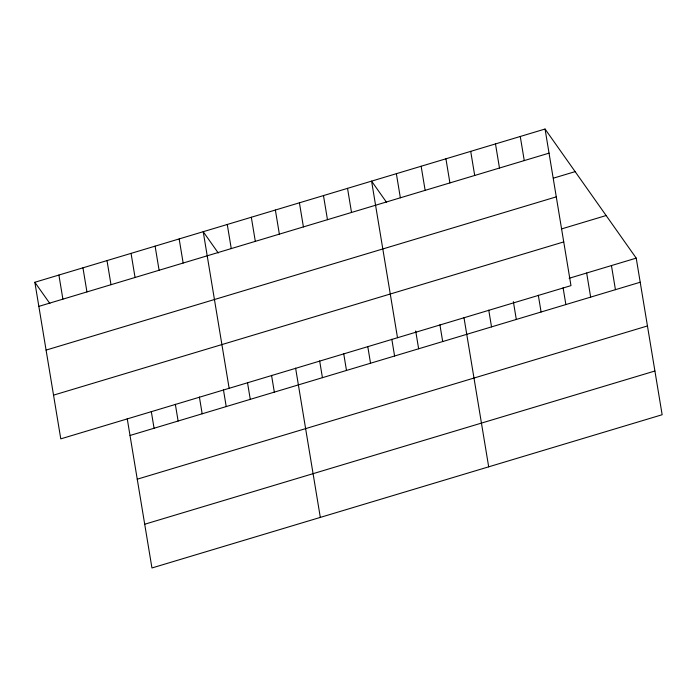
<?xml version="1.0" encoding="UTF-8"?>
<svg xmlns="http://www.w3.org/2000/svg" width="697" height="697" viewBox="0 0 697 697"><rect width="100%" height="100%" fill="white"/><g stroke="black" fill="none" stroke-linecap="round" stroke-linejoin="round"><path stroke-width="1.05" d="M545.054 129.032L570.974 285.631L60.778 438.866L34.85 282.268L545.054 129.032L636.222 258.134L662.15 414.732L151.946 567.968L127.237 418.705M38.84 306.375L549.044 153.14M553.453 178.144L575.138 171.636M46.08 350.094L556.276 196.859M561.738 228.869L606.137 215.53M53.538 395.147L563.734 241.911M569.109 278.286L636.222 258.134M130.017 435.468L640.212 282.233M137.248 479.196L647.452 325.952M144.706 524.24L654.91 371.004M386.626 202.435L371.579 181.133L397.508 337.731M218.257 253.002L203.219 231.7L229.139 388.299M34.85 282.268L49.896 303.57M611.443 265.574L615.434 289.673M586.665 273.015L590.655 297.122M563.098 287.791L565.868 304.563M520.267 136.481L524.257 160.58M538.319 295.24L541.09 312.003M495.489 143.922L499.479 168.021M513.358 301.635L516.311 319.444M470.71 151.362L474.701 175.461M488.754 310.121L491.524 326.893M445.923 158.803L449.913 182.91M463.975 317.571L488.684 466.833M421.145 166.252L425.135 190.351M439.92 324.793L442.691 341.556M396.366 173.692L400.357 197.791M415.691 330.97L418.644 348.779M391.819 339.239L394.589 356.01M347.533 188.356L351.523 212.463M367.763 346.461L370.534 363.233M323.478 195.587L327.468 219.686M343.708 353.684L346.487 370.455M299.422 202.81L303.413 226.908M319.653 360.915L322.432 377.678M275.376 210.032L279.366 234.131M295.606 368.138L320.315 517.401M251.321 217.255L255.311 241.354M271.551 375.361L274.33 392.123M227.266 224.478L231.256 248.585M247.496 382.583L250.275 399.346M223.449 389.806L226.22 406.578M179.164 238.932L183.154 263.03M199.394 397.029L202.174 413.8M155.109 246.154L159.099 270.253M175.339 404.26L178.118 421.023M131.062 253.377L135.052 277.476M151.293 411.483L154.063 428.246M107.007 260.6L110.997 284.698M82.952 267.822L86.942 291.93M58.905 275.045L62.896 299.152"/></g></svg>
